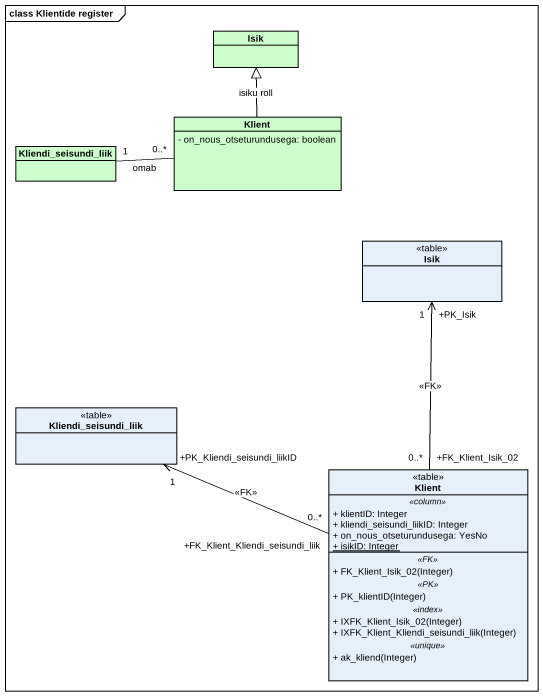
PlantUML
@startuml
mainframe class Klientide register
hide circle
hide empty members
skinparam classAttributeIconSize 0
class Isik #CCFFCC
class Klient #CCFFCC {
  - on_nous_otseturundusega: boolean
}
class Kliendi_seisundi_liik #CCFFCC
class "Isik" as Isik_2 <<table>>
class "Kliendi_seisundi_liik" as Kliendi_seisundi_liik_2 <<table>>
class "Klient" as Klient_2 <<table>> {
  .. <<column>> ..
  + klientID: Integer
  + kliendi_seisundi_liikID: Integer
  + on_nous_otseturundusega: YesNo
  {static} + isikID: Integer
  .. <<FK>> ..
  + FK_Klient_Isik_02(Integer)
  .. <<PK>> ..
  + PK_klientID(Integer)
  .. <<index>> ..
  + IXFK_Klient_Isik_02(Integer)
  + IXFK_Klient_Kliendi_seisundi_liik(Integer)
  .. <<unique>> ..
  + ak_kliend(Integer)
}
Klient -up-|> Isik : isiku roll
Kliendi_seisundi_liik "1" -right- "0..*" Klient : omab
Klient_2 "+FK_Klient_Isik_02\n0..*" -up-> "+PK_Isik\n1" Isik_2 : <<FK>>
Klient_2 "+FK_Klient_Kliendi_seisundi_liik\n0..*" -left-> "+PK_Kliendi_seisundi_liikID\n1" Kliendi_seisundi_liik_2 : <<FK>>
@enduml
